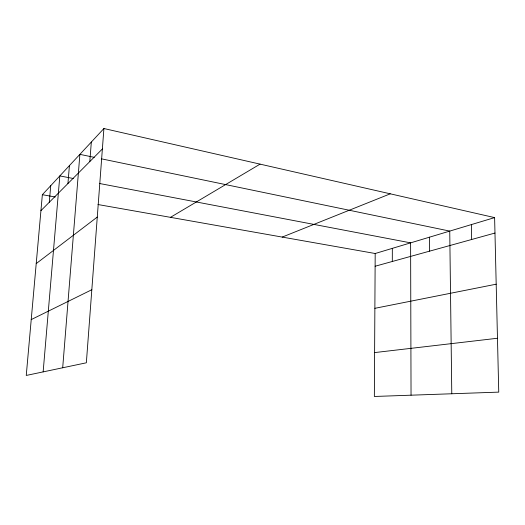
<?xml version="1.0" encoding="UTF-8"?>
<svg xmlns="http://www.w3.org/2000/svg" width="525" height="525" viewBox="0 0 525 525"><rect width="100%" height="100%" fill="white"/><g stroke="black" fill="none" stroke-linecap="round" stroke-linejoin="round"><path stroke-width="0.79" d="M392.313 261.483L392.333 248.351M494.609 217.606L375.191 253.509L374.351 396.473L498.75 392.123L494.609 217.606L103.911 128.527L42.354 194.703L26.25 375.447L86.349 362.795L103.911 128.527M89.808 161.582L91.33 142.052M62.692 367.776L79.885 154.357L94.251 157.343M67.935 183.553L69.418 165.605M43.142 371.89L59.824 175.921L73.303 178.493M49.284 202.276L50.735 185.699M40.93 210.663L102.382 148.956M36.218 263.589L97.276 217.061M170.474 217.337L260.072 164.128M31.224 319.594L91.829 289.715M282.214 237.083L390.272 193.817M375.119 266.241L494.977 233.041M374.87 308.319L496.191 284.189M374.607 352.59L497.47 338.258M42.354 194.703L55.263 196.987M97.985 204.533L375.191 253.509M99.461 183.488L410.609 242.858L411.042 395.194M101.43 158.832L449.741 231.092L451.782 393.77M471.384 224.588L471.653 239.505M429.529 237.169L429.634 251.14"/></g></svg>
